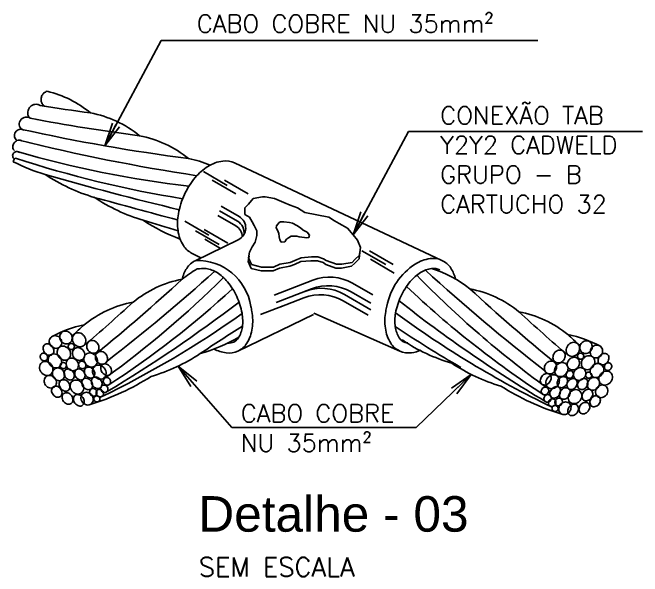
# Model space of a CAD drawing. Header units: millimetres. Extents: x 0 to 114, y 0 to 82.
# Drawn here: x 90.006 to 94.795, y 21.171 to 25.457 of the extents above; entities that cross this region are included whole.
import ezdxf

# ---------------------------------------------------------------- set-up
doc = ezdxf.new("R2010")
doc.units = ezdxf.units.MM
for name, color, linetype in [('AUXI-1', 1, 'Continuous'), ('AUXI-2', 2, 'Continuous'), ('ELT-NORMO', 2, 'Continuous'), ('LEGENDA', 2, 'Continuous'), ('NORMO-DET', 2, 'Continuous')]:
    doc.layers.add(name, color=color, linetype=linetype)
doc.styles.add('140-50', font='arial.ttf', dxfattribs={"height": 0.3})
doc.styles.add('60-100', font='romans.shx', dxfattribs={"height": 0.16})
doc.styles.add('60-50', font='romans.shx', dxfattribs={"height": 0.08})
doc.dimstyles.new('SETAS75', dxfattribs={"dimtxt": 0.16, "dimasz": 0.15, "dimexe": 0.15, "dimexo": 0, "dimgap": 0.1, "dimtad": 1, "dimzin": 10, "dimdsep": 46, "dimtxsty": '60-100', "dimblk1": 'OPEN', "dimblk2": 'OPEN', "dimsah": 1, "dimcen": 0, "dimclrd": 8, "dimclre": 8, "dimclrt": 7, "dimadec": 0, "dimazin": 0, "dimtfac": 1, "dimtix": 1, "dimtmove": 2, "dimatfit": 3, "dimldrblk": 'OPEN', "dimfxl": 0.15, "dimtolj": 1, "dimtzin": 6, "dimarcsym": 0})

# ---------------------------------------------------------------- blocks, each defined once
blk = doc.blocks.new('_OPEN')
at = {"color": 0, "linetype": 'ByBlock'}
for p, q in [((-1, 0.167), (0, 0)), ((0, 0), (-1, -0.167)), ((0, 0), (-1, 0))]:
    blk.add_line(p, q, dxfattribs=at)
blk = doc.blocks.new('A$C6C663B85')
at = {"layer": 'AUXI-1', "color": 252}
for points in [[(-0.9751, 2.6945, -0.096725), (-0.9893, 2.7108, -0.097742), (-0.9962, 2.7309, -0.099216), (-0.9949, 2.7522, -0.100283), (-0.9855, 2.771, -0.100283), (-0.9696, 2.7848, -0.061382), (-0.9573, 2.7898, -0.097742)], [(-1.0647, 2.6183, -0.108346), (-1.076, 2.6319, -0.102042), (-1.0811, 2.6499, -0.094232), (-1.079, 2.6688, -0.089366), (-1.0697, 2.6866, -0.089366), (-1.0548, 2.7, -0.094232), (-1.037, 2.7068, -0.102042), (-1.0183, 2.7064, -0.108346), (-1.0023, 2.6988, -0.108346)], [(-1.1192, 2.5481, -0.104382), (-1.1297, 2.5604, -0.100739), (-1.1345, 2.5764, -0.095982), (-1.1329, 2.5932, -0.09287), (-1.1249, 2.6088, -0.09287), (-1.1119, 2.6203, -0.095982), (-1.096, 2.6261, -0.100739), (-1.0793, 2.6254, -0.104382), (-1.0647, 2.6183, -0.104382)], [(-1.148, 2.4774, -0.103042), (-1.1584, 2.4874, -0.100261), (-1.1643, 2.5009, -0.096564), (-1.1644, 2.5158, -0.094103), (-1.1589, 2.5301, -0.094103), (-1.1486, 2.5413, -0.096564), (-1.1352, 2.5477, -0.100261), (-1.1204, 2.5486, -0.103042), (-1.1069, 2.5436, -0.103042)], [(-1.1251, 2.5537, -0.057478), (-1.1188, 2.5487, -0.100261)], [(-1.1655, 2.4137, -0.118585), (-1.1729, 2.423, -0.104671), (-1.176, 2.4361, -0.089579), (-1.1738, 2.4498, -0.081212), (-1.1665, 2.4632, -0.081212), (-1.1554, 2.4736, -0.089579), (-1.1427, 2.4791, -0.104671), (-1.1292, 2.4794, -0.118585), (-1.1184, 2.4745, -0.118585)], [(-1.1657, 2.3597, -0.094202), (-1.1729, 2.3679, -0.09661), (-1.1765, 2.3779, -0.100222), (-1.176, 2.3885, -0.102935), (-1.1714, 2.3978, -0.102935), (-1.1636, 2.4045, -0.100222), (-1.1534, 2.4076, -0.09661), (-1.1428, 2.4067, -0.094202), (-1.1331, 2.4017, -0.094202)]]:
    blk.add_lwpolyline(points, format="xyb", dxfattribs=at)
for points in [[(-0.9301, 1.235, 0.106529), (-0.9398, 1.2239, 0.101465), (-0.9444, 1.2091, 0.095039), (-0.943, 1.1934, 0.090946), (-0.9357, 1.1788, 0.090946), (-0.9237, 1.1676, 0.095039), (-0.9091, 1.1619, 0.101465), (-0.8936, 1.1621, 0.106529), (-0.8801, 1.1683, 0.106529), (-0.8704, 1.1795, 0.101465), (-0.8658, 1.1943, 0.095039), (-0.8673, 1.2099, 0.090946), (-0.8746, 1.2246, 0.090946), (-0.8866, 1.2357, 0.095039), (-0.9012, 1.2415, 0.101465), (-0.9167, 1.2412, 0.106529)], [(-0.8642, 1.2633, 0.106529), (-0.8739, 1.2521, 0.101465), (-0.8785, 1.2373, 0.095039), (-0.877, 1.2217, 0.090946), (-0.8697, 1.207, 0.090946), (-0.8577, 1.1959, 0.095039), (-0.8431, 1.1901, 0.101465), (-0.8276, 1.1904, 0.106529), (-0.8142, 1.1966, 0.106529), (-0.8045, 1.2077, 0.101465), (-0.7999, 1.2225, 0.095039), (-0.8013, 1.2382, 0.090946), (-0.8086, 1.2528, 0.090946), (-0.8206, 1.264, 0.095039), (-0.8352, 1.2697, 0.101465), (-0.8507, 1.2695, 0.106529)], [(-0.784, 1.2531, 0.112931), (-0.794, 1.2413, 0.103347), (-0.7985, 1.225, 0.092165), (-0.7965, 1.208, 0.085565), (-0.7881, 1.1915, 0.085565), (-0.7746, 1.1788, 0.092165), (-0.7588, 1.172, 0.103347), (-0.742, 1.1718, 0.112931), (-0.7279, 1.1781, 0.112931), (-0.7179, 1.1899, 0.103347), (-0.7133, 1.2061, 0.092165), (-0.7154, 1.2232, 0.085565), (-0.7238, 1.2397, 0.085565), (-0.7372, 1.2524, 0.092165), (-0.7531, 1.2591, 0.103347), (-0.7699, 1.2593, 0.112931)], [(-0.6939, 1.2045, 0.110801), (-0.7032, 1.1936, 0.102767), (-0.7075, 1.1789, 0.09313), (-0.7058, 1.1633, 0.087299), (-0.6982, 1.1484, 0.087299), (-0.6861, 1.137, 0.09313), (-0.6716, 1.131, 0.102767), (-0.6563, 1.131, 0.110801), (-0.6433, 1.1368, 0.110801), (-0.634, 1.1477, 0.102767), (-0.6297, 1.1625, 0.09313), (-0.6314, 1.178, 0.087299), (-0.639, 1.1929, 0.087299), (-0.6511, 1.2043, 0.09313), (-0.6656, 1.2103, 0.102767), (-0.6809, 1.2103, 0.110801)], [(2.4013, 1.1923, -0.112931), (2.4113, 1.1805, -0.103347), (2.4158, 1.1643, -0.092165), (2.4138, 1.1472, -0.085565), (2.4054, 1.1307, -0.085565), (2.3919, 1.118, -0.092165), (2.3761, 1.1113, -0.103347), (2.3592, 1.1111, -0.112931), (2.3451, 1.1174, -0.112931), (2.3351, 1.1291, -0.103347), (2.3306, 1.1454, -0.092165), (2.3326, 1.1625, -0.085565), (2.3411, 1.1789, -0.085565), (2.3545, 1.1916, -0.092165), (2.3703, 1.1984, -0.103347), (2.3872, 1.1986, -0.112931)], [(2.4814, 1.2025, -0.106529), (2.4911, 1.1914, -0.101465), (2.4957, 1.1766, -0.095039), (2.4943, 1.1609, -0.090946), (2.487, 1.1463, -0.090946), (2.475, 1.1351, -0.095039), (2.4604, 1.1294, -0.101465), (2.4449, 1.1296, -0.106529), (2.4314, 1.1358, -0.106529), (2.4217, 1.147, -0.101465), (2.4171, 1.1618, -0.095039), (2.4186, 1.1774, -0.090946), (2.4259, 1.1921, -0.090946), (2.4379, 1.2032, -0.095039), (2.4525, 1.209, -0.101465), (2.468, 1.2087, -0.106529)], [(-0.9733, 1.1852, 0.122187), (-0.9807, 1.176, 0.105357), (-0.9838, 1.1628, 0.08792), (-0.9817, 1.1489, 0.078612), (-0.9744, 1.135, 0.078612), (-0.9631, 1.1241, 0.08792), (-0.9504, 1.1181, 0.105357), (-0.9368, 1.1174, 0.122187), (-0.926, 1.122, 0.122187), (-0.9185, 1.1311, 0.105357), (-0.9154, 1.1443, 0.08792), (-0.9175, 1.1582, 0.078612), (-0.9248, 1.1721, 0.078612), (-0.9361, 1.183, 0.08792), (-0.9488, 1.189, 0.105357), (-0.9624, 1.1897, 0.122187)], [(-0.8801, 1.1683, 0.112931), (-0.8901, 1.1565, 0.103347), (-0.8946, 1.1403, 0.092165), (-0.8926, 1.1232, 0.085565), (-0.8842, 1.1067, 0.085565), (-0.8708, 1.094, 0.092165), (-0.8549, 1.0873, 0.103347), (-0.8381, 1.0871, 0.112931), (-0.824, 1.0934, 0.112931), (-0.814, 1.1051, 0.103347), (-0.8095, 1.1214, 0.092165), (-0.8115, 1.1384, 0.085565), (-0.8199, 1.1549, 0.085565), (-0.8333, 1.1676, 0.092165), (-0.8492, 1.1744, 0.103347), (-0.866, 1.1746, 0.112931)], [(-0.8167, 1.1882, 0.09978), (-0.8217, 1.1825, 0.099016), (-0.8242, 1.1754, 0.097954), (-0.8238, 1.1678, 0.097216), (-0.8204, 1.1608, 0.097216), (-0.8147, 1.1557, 0.097954), (-0.8076, 1.1531, 0.099016), (-0.8, 1.1535, 0.09978), (-0.7932, 1.1567, 0.09978), (-0.7881, 1.1624, 0.099016), (-0.7856, 1.1695, 0.097954), (-0.7861, 1.1772, 0.097216), (-0.7894, 1.1841, 0.097216), (-0.7951, 1.1892, 0.097954), (-0.8023, 1.1918, 0.099016), (-0.8099, 1.1914, 0.09978)], [(-0.7844, 1.1593, 0.110801), (-0.7937, 1.1484, 0.102767), (-0.7979, 1.1337, 0.09313), (-0.7962, 1.1181, 0.087299), (-0.7887, 1.1032, 0.087299), (-0.7765, 1.0918, 0.09313), (-0.7621, 1.0858, 0.102767), (-0.7467, 1.0858, 0.110801), (-0.7337, 1.0916, 0.110801), (-0.7245, 1.1025, 0.102767), (-0.7202, 1.1173, 0.09313), (-0.7219, 1.1328, 0.087299), (-0.7294, 1.1477, 0.087299), (-0.7416, 1.1591, 0.09313), (-0.756, 1.1651, 0.102767), (-0.7714, 1.1651, 0.110801)], [(2.5474, 1.1743, -0.106529), (2.5571, 1.1631, -0.101465), (2.5617, 1.1483, -0.095039), (2.5603, 1.1327, -0.090946), (2.553, 1.118, -0.090946), (2.5409, 1.1069, -0.095039), (2.5263, 1.1011, -0.101465), (2.5108, 1.1014, -0.106529), (2.4974, 1.1076, -0.106529), (2.4877, 1.1187, -0.101465), (2.4831, 1.1335, -0.095039), (2.4845, 1.1492, -0.090946), (2.4918, 1.1638, -0.090946), (2.5039, 1.175, -0.095039), (2.5185, 1.1807, -0.101465), (2.534, 1.1805, -0.106529)], [(-0.9936, 1.1264, 0.106794), (-0.9994, 1.1197, 0.101551), (-1.0021, 1.1109, 0.094922), (-1.0012, 1.1015, 0.090713), (-0.9969, 1.0928, 0.090713), (-0.9897, 1.0861, 0.094922), (-0.981, 1.0827, 0.101551), (-0.9717, 1.0828, 0.106794), (-0.9637, 1.0865, 0.106794), (-0.9579, 1.0931, 0.101551), (-0.9552, 1.102, 0.094922), (-0.9561, 1.1113, 0.090713), (-0.9604, 1.1201, 0.090713), (-0.9676, 1.1267, 0.094922), (-0.9763, 1.1302, 0.101551), (-0.9856, 1.13, 0.106794)], [(-0.9367, 1.1193, 0.112931), (-0.9467, 1.1076, 0.103347), (-0.9512, 1.0913, 0.092165), (-0.9492, 1.0743, 0.085565), (-0.9407, 1.0578, 0.085565), (-0.9273, 1.0451, 0.092165), (-0.9115, 1.0383, 0.103347), (-0.8946, 1.0381, 0.112931), (-0.8805, 1.0444, 0.112931), (-0.8705, 1.0562, 0.103347), (-0.866, 1.0724, 0.092165), (-0.868, 1.0895, 0.085565), (-0.8764, 1.106, 0.085565), (-0.8899, 1.1187, 0.092165), (-0.9057, 1.1254, 0.103347), (-0.9226, 1.1256, 0.112931)], [(-0.7105, 1.125, 0.112931), (-0.7205, 1.1132, 0.103347), (-0.725, 1.097, 0.092165), (-0.723, 1.0799, 0.085565), (-0.7146, 1.0634, 0.085565), (-0.7011, 1.0507, 0.092165), (-0.6853, 1.044, 0.103347), (-0.6685, 1.0438, 0.112931), (-0.6544, 1.05, 0.112931), (-0.6444, 1.0618, 0.103347), (-0.6399, 1.0781, 0.092165), (-0.6419, 1.0951, 0.085565), (-0.6503, 1.1116, 0.085565), (-0.6637, 1.1243, 0.092165), (-0.6796, 1.1311, 0.103347), (-0.6964, 1.1313, 0.112931)], [(-0.6393, 1.1348, 0.110801), (-0.6486, 1.1239, 0.102767), (-0.6528, 1.1092, 0.09313), (-0.6511, 1.0936, 0.087299), (-0.6436, 1.0788, 0.087299), (-0.6314, 1.0674, 0.09313), (-0.617, 1.0614, 0.102767), (-0.6016, 1.0613, 0.110801), (-0.5886, 1.0672, 0.110801), (-0.5793, 1.078, 0.102767), (-0.5751, 1.0928, 0.09313), (-0.5768, 1.1083, 0.087299), (-0.5843, 1.1232, 0.087299), (-0.5965, 1.1346, 0.09313), (-0.6109, 1.1406, 0.102767), (-0.6263, 1.1406, 0.110801)], [(2.3112, 1.1437, -0.110801), (2.3205, 1.1329, -0.102767), (2.3247, 1.1181, -0.09313), (2.323, 1.1026, -0.087299), (2.3155, 1.0877, -0.087299), (2.3033, 1.0763, -0.09313), (2.2889, 1.0703, -0.102767), (2.2735, 1.0703, -0.110801), (2.2605, 1.0761, -0.110801), (2.2513, 1.087, -0.102767), (2.247, 1.1017, -0.09313), (2.2487, 1.1173, -0.087299), (2.2562, 1.1321, -0.087299), (2.2684, 1.1435, -0.09313), (2.2828, 1.1495, -0.102767), (2.2982, 1.1496, -0.110801)], [(2.434, 1.1274, -0.09978), (2.439, 1.1218, -0.099016), (2.4415, 1.1146, -0.097954), (2.441, 1.107, -0.097216), (2.4377, 1.1001, -0.097216), (2.432, 1.095, -0.097954), (2.4248, 1.0924, -0.099016), (2.4172, 1.0927, -0.09978), (2.4104, 1.096, -0.09978), (2.4054, 1.1016, -0.099016), (2.4029, 1.1088, -0.097954), (2.4034, 1.1164, -0.097216), (2.4067, 1.1233, -0.097216), (2.4124, 1.1285, -0.097954), (2.4196, 1.131, -0.099016), (2.4272, 1.1307, -0.09978)], [(2.5905, 1.1244, -0.122187), (2.598, 1.1153, -0.105357), (2.6011, 1.1021, -0.08792), (2.599, 1.0882, -0.078612), (2.5916, 1.0743, -0.078612), (2.5804, 1.0633, -0.08792), (2.5677, 1.0574, -0.105357), (2.5541, 1.0566, -0.122187), (2.5432, 1.0612, -0.122187), (2.5358, 1.0703, -0.105357), (2.5326, 1.0836, -0.08792), (2.5348, 1.0975, -0.078612), (2.5421, 1.1113, -0.078612), (2.5534, 1.1223, -0.08792), (2.5661, 1.1283, -0.105357), (2.5797, 1.129, -0.122187)], [(-0.9917, 1.071, 0.112931), (-1.0017, 1.0592, 0.103347), (-1.0062, 1.0429, 0.092165), (-1.0042, 1.0259, 0.085565), (-0.9958, 1.0094, 0.085565), (-0.9823, 0.9967, 0.092165), (-0.9665, 0.9899, 0.103347), (-0.9497, 0.9897, 0.112931), (-0.9356, 0.996, 0.112931), (-0.9256, 1.0078, 0.103347), (-0.9211, 1.024, 0.092165), (-0.9231, 1.0411, 0.085565), (-0.9315, 1.0576, 0.085565), (-0.9449, 1.0703, 0.092165), (-0.9608, 1.077, 0.103347), (-0.9776, 1.0772, 0.112931)], [(-0.824, 1.0934, 0.110801), (-0.8332, 1.0825, 0.102767), (-0.8375, 1.0677, 0.09313), (-0.8358, 1.0522, 0.087299), (-0.8283, 1.0373, 0.087299), (-0.8161, 1.0259, 0.09313), (-0.8017, 1.0199, 0.102767), (-0.7863, 1.0199, 0.110801), (-0.7733, 1.0257, 0.110801), (-0.764, 1.0366, 0.102767), (-0.7598, 1.0513, 0.09313), (-0.7615, 1.0669, 0.087299), (-0.769, 1.0818, 0.087299), (-0.7811, 1.0932, 0.09313), (-0.7956, 1.0992, 0.102767), (-0.8109, 1.0992, 0.110801)], [(-0.7507, 1.0765, 0.106794), (-0.7565, 1.0698, 0.101551), (-0.7592, 1.061, 0.094922), (-0.7583, 1.0516, 0.090713), (-0.754, 1.0429, 0.090713), (-0.7468, 1.0362, 0.094922), (-0.7381, 1.0328, 0.101551), (-0.7288, 1.0329, 0.106794), (-0.7208, 1.0366, 0.106794), (-0.715, 1.0432, 0.101551), (-0.7123, 1.0521, 0.094922), (-0.7132, 1.0614, 0.090713), (-0.7175, 1.0702, 0.090713), (-0.7247, 1.0768, 0.094922), (-0.7334, 1.0803, 0.101551), (-0.7427, 1.0801, 0.106794)], [(2.2565, 1.074, -0.110801), (2.2658, 1.0632, -0.102767), (2.2701, 1.0484, -0.09313), (2.2684, 1.0329, -0.087299), (2.2609, 1.018, -0.087299), (2.2487, 1.0066, -0.09313), (2.2343, 1.0006, -0.102767), (2.2189, 1.0006, -0.110801), (2.2059, 1.0064, -0.110801), (2.1966, 1.0173, -0.102767), (2.1923, 1.032, -0.09313), (2.194, 1.0476, -0.087299), (2.2016, 1.0624, -0.087299), (2.2137, 1.0738, -0.09313), (2.2282, 1.0798, -0.102767), (2.2435, 1.0799, -0.110801)], [(2.4017, 1.0985, -0.110801), (2.4109, 1.0877, -0.102767), (2.4152, 1.0729, -0.09313), (2.4135, 1.0574, -0.087299), (2.406, 1.0425, -0.087299), (2.3938, 1.0311, -0.09313), (2.3794, 1.0251, -0.102767), (2.364, 1.0251, -0.110801), (2.351, 1.0309, -0.110801), (2.3417, 1.0418, -0.102767), (2.3374, 1.0565, -0.09313), (2.3391, 1.0721, -0.087299), (2.3467, 1.0869, -0.087299), (2.3588, 1.0983, -0.09313), (2.3733, 1.1043, -0.102767), (2.3886, 1.1044, -0.110801)], [(2.4974, 1.1076, -0.112931), (2.5074, 1.0958, -0.103347), (2.5119, 1.0796, -0.092165), (2.5099, 1.0625, -0.085565), (2.5015, 1.046, -0.085565), (2.488, 1.0333, -0.092165), (2.4722, 1.0266, -0.103347), (2.4553, 1.0263, -0.112931), (2.4412, 1.0326, -0.112931), (2.4312, 1.0444, -0.103347), (2.4267, 1.0606, -0.092165), (2.4287, 1.0777, -0.085565), (2.4372, 1.0942, -0.085565), (2.4506, 1.1069, -0.092165), (2.4664, 1.1136, -0.103347), (2.4833, 1.1138, -0.112931)], [(-0.8676, 1.0677, 0.09978), (-0.8726, 1.062, 0.099016), (-0.8751, 1.0548, 0.097954), (-0.8747, 1.0472, 0.097216), (-0.8713, 1.0403, 0.097216), (-0.8656, 1.0352, 0.097954), (-0.8584, 1.0326, 0.099016), (-0.8508, 1.033, 0.09978), (-0.844, 1.0362, 0.09978), (-0.839, 1.0418, 0.099016), (-0.8365, 1.049, 0.097954), (-0.837, 1.0566, 0.097216), (-0.8403, 1.0635, 0.097216), (-0.846, 1.0687, 0.097954), (-0.8532, 1.0713, 0.099016), (-0.8608, 1.0709, 0.09978)], [(-0.7121, 1.0379, 0.120068), (-0.7194, 1.029, 0.104968), (-0.7225, 1.0163, 0.088896), (-0.7205, 1.0029, 0.080125), (-0.7136, 0.9897, 0.080125), (-0.7028, 0.9793, 0.088896), (-0.6906, 0.9737, 0.104968), (-0.6775, 0.9731, 0.120068), (-0.6669, 0.9776, 0.120068), (-0.6596, 0.9865, 0.104968), (-0.6565, 0.9992, 0.088896), (-0.6584, 1.0126, 0.080125), (-0.6654, 1.0258, 0.080125), (-0.6761, 1.0362, 0.088896), (-0.6884, 1.0419, 0.104968), (-0.7015, 1.0424, 0.120068)], [(-0.6555, 1.0481, 0.112931), (-0.6655, 1.0363, 0.103347), (-0.67, 1.02, 0.092165), (-0.668, 1.003, 0.085565), (-0.6596, 0.9865, 0.085565), (-0.6461, 0.9738, 0.092165), (-0.6303, 0.967, 0.103347), (-0.6135, 0.9668, 0.112931), (-0.5993, 0.9731, 0.112931), (-0.5894, 0.9849, 0.103347), (-0.5848, 1.0011, 0.092165), (-0.5869, 1.0182, 0.085565), (-0.5953, 1.0347, 0.085565), (-0.6087, 1.0474, 0.092165), (-0.6246, 1.0541, 0.103347), (-0.6414, 1.0543, 0.112931)], [(-0.6074, 1.0577, 0.122187), (-0.6149, 1.0486, 0.105357), (-0.618, 1.0354, 0.08792), (-0.6159, 1.0215, 0.078612), (-0.6086, 1.0076, 0.078612), (-0.5973, 0.9967, 0.08792), (-0.5846, 0.9907, 0.105357), (-0.571, 0.99, 0.122187), (-0.5602, 0.9945, 0.122187), (-0.5527, 1.0036, 0.105357), (-0.5496, 1.0169, 0.08792), (-0.5517, 1.0308, 0.078612), (-0.559, 1.0447, 0.078612), (-0.5703, 1.0556, 0.08792), (-0.583, 1.0616, 0.105357), (-0.5966, 1.0623, 0.122187)], [(2.3278, 1.0643, -0.112931), (2.3378, 1.0525, -0.103347), (2.3423, 1.0362, -0.092165), (2.3403, 1.0192, -0.085565), (2.3319, 1.0027, -0.085565), (2.3184, 0.99, -0.092165), (2.3026, 0.9832, -0.103347), (2.2857, 0.983, -0.112931), (2.2716, 0.9893, -0.112931), (2.2616, 1.0011, -0.103347), (2.2571, 1.0173, -0.092165), (2.2591, 1.0344, -0.085565), (2.2676, 1.0509, -0.085565), (2.281, 1.0636, -0.092165), (2.2968, 1.0703, -0.103347), (2.3137, 1.0705, -0.112931)], [(2.4412, 1.0326, -0.110801), (2.4505, 1.0218, -0.102767), (2.4548, 1.007, -0.09313), (2.4531, 0.9915, -0.087299), (2.4455, 0.9766, -0.087299), (2.4334, 0.9652, -0.09313), (2.4189, 0.9592, -0.102767), (2.4036, 0.9591, -0.110801), (2.3906, 0.965, -0.110801), (2.3813, 0.9758, -0.102767), (2.377, 0.9906, -0.09313), (2.3787, 1.0061, -0.087299), (2.3863, 1.021, -0.087299), (2.3984, 1.0324, -0.09313), (2.4129, 1.0384, -0.102767), (2.4282, 1.0385, -0.110801)], [(2.5539, 1.0586, -0.112931), (2.5639, 1.0468, -0.103347), (2.5684, 1.0306, -0.092165), (2.5664, 1.0135, -0.085565), (2.558, 0.997, -0.085565), (2.5445, 0.9843, -0.092165), (2.5287, 0.9776, -0.103347), (2.5119, 0.9774, -0.112931), (2.4978, 0.9837, -0.112931), (2.4878, 0.9954, -0.103347), (2.4833, 1.0117, -0.092165), (2.4853, 1.0287, -0.085565), (2.4937, 1.0452, -0.085565), (2.5071, 1.0579, -0.092165), (2.523, 1.0647, -0.103347), (2.5398, 1.0649, -0.112931)], [(2.6109, 1.0656, -0.106794), (2.6166, 1.059, -0.101551), (2.6194, 1.0501, -0.094922), (2.6185, 1.0408, -0.090713), (2.6141, 1.032, -0.090713), (2.6069, 1.0254, -0.094922), (2.5982, 1.0219, -0.101551), (2.589, 1.0221, -0.106794), (2.581, 1.0257, -0.106794), (2.5752, 1.0324, -0.101551), (2.5725, 1.0412, -0.094922), (2.5733, 1.0506, -0.090713), (2.5777, 1.0593, -0.090713), (2.5849, 1.066, -0.094922), (2.5936, 1.0694, -0.101551), (2.6028, 1.0693, -0.106794)], [(-0.9113, 1.0307, 0.110801), (-0.9206, 1.0199, 0.102767), (-0.9248, 1.0051, 0.09313), (-0.9231, 0.9895, 0.087299), (-0.9156, 0.9747, 0.087299), (-0.9035, 0.9633, 0.09313), (-0.889, 0.9573, 0.102767), (-0.8737, 0.9572, 0.110801), (-0.8606, 0.9631, 0.110801), (-0.8514, 0.9739, 0.102767), (-0.8471, 0.9887, 0.09313), (-0.8488, 1.0042, 0.087299), (-0.8563, 1.0191, 0.087299), (-0.8685, 1.0305, 0.09313), (-0.8829, 1.0365, 0.102767), (-0.8983, 1.0366, 0.110801)], [(-0.8411, 1.0257, 0.120068), (-0.8484, 1.0169, 0.104968), (-0.8516, 1.0041, 0.088896), (-0.8496, 0.9908, 0.080125), (-0.8427, 0.9775, 0.080125), (-0.8319, 0.9671, 0.088896), (-0.8196, 0.9615, 0.104968), (-0.8065, 0.9609, 0.120068), (-0.7959, 0.9654, 0.120068), (-0.7886, 0.9743, 0.104968), (-0.7855, 0.987, 0.088896), (-0.7875, 1.0004, 0.080125), (-0.7944, 1.0136, 0.080125), (-0.8052, 1.024, 0.088896), (-0.8175, 1.0297, 0.104968), (-0.8306, 1.0303, 0.120068)], [(-0.7733, 1.0257, 0.120068), (-0.7806, 1.0169, 0.104968), (-0.7837, 1.0041, 0.088896), (-0.7818, 0.9908, 0.080125), (-0.7748, 0.9775, 0.080125), (-0.764, 0.9671, 0.088896), (-0.7518, 0.9615, 0.104968), (-0.7387, 0.9609, 0.120068), (-0.7281, 0.9654, 0.120068), (-0.7208, 0.9743, 0.104968), (-0.7177, 0.987, 0.088896), (-0.7196, 1.0004, 0.080125), (-0.7266, 1.0136, 0.080125), (-0.7374, 1.024, 0.088896), (-0.7496, 1.0297, 0.104968), (-0.7627, 1.0303, 0.120068)], [(2.2247, 0.997, -0.122187), (2.2322, 0.9879, -0.105357), (2.2353, 0.9746, -0.08792), (2.2332, 0.9608, -0.078612), (2.2258, 0.9469, -0.078612), (2.2146, 0.9359, -0.08792), (2.2019, 0.93, -0.105357), (2.1883, 0.9292, -0.122187), (2.1774, 0.9338, -0.122187), (2.17, 0.9429, -0.105357), (2.1668, 0.9561, -0.08792), (2.169, 0.97, -0.078612), (2.1763, 0.9839, -0.078612), (2.1876, 0.9949, -0.08792), (2.2003, 1.0008, -0.105357), (2.2139, 1.0016, -0.122187)], [(2.368, 1.0157, -0.106794), (2.3737, 1.0091, -0.101551), (2.3765, 1.0002, -0.094922), (2.3756, 0.9909, -0.090713), (2.3712, 0.9821, -0.090713), (2.364, 0.9755, -0.094922), (2.3553, 0.972, -0.101551), (2.3461, 0.9722, -0.106794), (2.3381, 0.9759, -0.106794), (2.3323, 0.9825, -0.101551), (2.3296, 0.9913, -0.094922), (2.3304, 1.0007, -0.090713), (2.3348, 1.0094, -0.090713), (2.342, 1.0161, -0.094922), (2.3507, 1.0195, -0.101551), (2.36, 1.0194, -0.106794)], [(2.4849, 1.0069, -0.09978), (2.4899, 1.0013, -0.099016), (2.4924, 0.9941, -0.097954), (2.4919, 0.9865, -0.097216), (2.4886, 0.9796, -0.097216), (2.4829, 0.9744, -0.097954), (2.4757, 0.9719, -0.099016), (2.4681, 0.9722, -0.09978), (2.4613, 0.9755, -0.09978), (2.4563, 0.9811, -0.099016), (2.4538, 0.9883, -0.097954), (2.4542, 0.9959, -0.097216), (2.4576, 1.0028, -0.097216), (2.4633, 1.0079, -0.097954), (2.4705, 1.0105, -0.099016), (2.478, 1.0102, -0.09978)], [(2.609, 1.0102, -0.112931), (2.619, 0.9984, -0.103347), (2.6235, 0.9822, -0.092165), (2.6215, 0.9651, -0.085565), (2.6131, 0.9486, -0.085565), (2.5996, 0.9359, -0.092165), (2.5838, 0.9292, -0.103347), (2.5669, 0.929, -0.112931), (2.5528, 0.9353, -0.112931), (2.5428, 0.947, -0.103347), (2.5383, 0.9633, -0.092165), (2.5403, 0.9804, -0.085565), (2.5488, 0.9968, -0.085565), (2.5622, 1.0095, -0.092165), (2.578, 1.0163, -0.103347), (2.5949, 1.0165, -0.112931)], [(-0.9635, 0.9836, 0.110801), (-0.9728, 0.9728, 0.102767), (-0.9771, 0.958, 0.09313), (-0.9754, 0.9425, 0.087299), (-0.9678, 0.9276, 0.087299), (-0.9557, 0.9162, 0.09313), (-0.9412, 0.9102, 0.102767), (-0.9259, 0.9101, 0.110801), (-0.9128, 0.916, 0.110801), (-0.9036, 0.9268, 0.102767), (-0.8993, 0.9416, 0.09313), (-0.901, 0.9571, 0.087299), (-0.9085, 0.972, 0.087299), (-0.9207, 0.9834, 0.09313), (-0.9351, 0.9894, 0.102767), (-0.9505, 0.9895, 0.110801)], [(-0.8713, 0.9579, 0.122187), (-0.8787, 0.9488, 0.105357), (-0.8819, 0.9356, 0.08792), (-0.8797, 0.9217, 0.078612), (-0.8724, 0.9078, 0.078612), (-0.8611, 0.8969, 0.08792), (-0.8484, 0.8909, 0.105357), (-0.8348, 0.8901, 0.122187), (-0.824, 0.8947, 0.122187), (-0.8165, 0.9038, 0.105357), (-0.8134, 0.9171, 0.08792), (-0.8155, 0.931, 0.078612), (-0.8229, 0.9449, 0.078612), (-0.8341, 0.9558, 0.08792), (-0.8468, 0.9618, 0.105357), (-0.8604, 0.9625, 0.122187)], [(-0.7972, 0.9536, 0.112931), (-0.8072, 0.9418, 0.103347), (-0.8117, 0.9256, 0.092165), (-0.8097, 0.9085, 0.085565), (-0.8013, 0.8921, 0.085565), (-0.7878, 0.8793, 0.092165), (-0.772, 0.8726, 0.103347), (-0.7552, 0.8724, 0.112931), (-0.741, 0.8787, 0.112931), (-0.7311, 0.8905, 0.103347), (-0.7265, 0.9067, 0.092165), (-0.7286, 0.9238, 0.085565), (-0.737, 0.9402, 0.085565), (-0.7504, 0.9529, 0.092165), (-0.7663, 0.9597, 0.103347), (-0.7831, 0.9599, 0.112931)], [(-0.7281, 0.9673, 0.122187), (-0.7355, 0.9582, 0.105357), (-0.7386, 0.945, 0.08792), (-0.7365, 0.9311, 0.078612), (-0.7292, 0.9172, 0.078612), (-0.7179, 0.9063, 0.08792), (-0.7052, 0.9003, 0.105357), (-0.6916, 0.8996, 0.122187), (-0.6808, 0.9041, 0.122187), (-0.6733, 0.9133, 0.105357), (-0.6702, 0.9265, 0.08792), (-0.6723, 0.9404, 0.078612), (-0.6796, 0.9543, 0.078612), (-0.6909, 0.9652, 0.08792), (-0.7036, 0.9712, 0.105357), (-0.7172, 0.9719, 0.122187)], [(-0.6677, 0.9749, 0.122187), (-0.6752, 0.9658, 0.105357), (-0.6783, 0.9525, 0.08792), (-0.6762, 0.9386, 0.078612), (-0.6689, 0.9248, 0.078612), (-0.6576, 0.9138, 0.08792), (-0.6449, 0.9078, 0.105357), (-0.6313, 0.9071, 0.122187), (-0.6205, 0.9117, 0.122187), (-0.613, 0.9208, 0.105357), (-0.6099, 0.934, 0.08792), (-0.612, 0.9479, 0.078612), (-0.6193, 0.9618, 0.078612), (-0.6306, 0.9727, 0.08792), (-0.6433, 0.9787, 0.105357), (-0.6569, 0.9795, 0.122187)], [(-0.5941, 0.9719, 0.106794), (-0.5999, 0.9653, 0.101551), (-0.6026, 0.9564, 0.094922), (-0.6017, 0.9471, 0.090713), (-0.5974, 0.9383, 0.090713), (-0.5902, 0.9317, 0.094922), (-0.5815, 0.9282, 0.101551), (-0.5722, 0.9284, 0.106794), (-0.5642, 0.9321, 0.106794), (-0.5584, 0.9387, 0.101551), (-0.5557, 0.9476, 0.094922), (-0.5566, 0.9569, 0.090713), (-0.5609, 0.9656, 0.090713), (-0.5681, 0.9723, 0.094922), (-0.5768, 0.9757, 0.101551), (-0.5861, 0.9756, 0.106794)], [(2.2728, 0.9873, -0.112931), (2.2828, 0.9755, -0.103347), (2.2873, 0.9593, -0.092165), (2.2853, 0.9422, -0.085565), (2.2769, 0.9257, -0.085565), (2.2634, 0.913, -0.092165), (2.2476, 0.9063, -0.103347), (2.2307, 0.9061, -0.112931), (2.2166, 0.9124, -0.112931), (2.2066, 0.9241, -0.103347), (2.2021, 0.9404, -0.092165), (2.2041, 0.9574, -0.085565), (2.2125, 0.9739, -0.085565), (2.226, 0.9866, -0.092165), (2.2418, 0.9934, -0.103347), (2.2587, 0.9936, -0.112931)], [(2.3293, 0.9772, -0.120068), (2.3367, 0.9683, -0.104968), (2.3398, 0.9556, -0.088896), (2.3378, 0.9422, -0.080125), (2.3309, 0.929, -0.080125), (2.3201, 0.9186, -0.088896), (2.3078, 0.9129, -0.104968), (2.2947, 0.9123, -0.120068), (2.2842, 0.9169, -0.120068), (2.2769, 0.9257, -0.104968), (2.2737, 0.9385, -0.088896), (2.2757, 0.9518, -0.080125), (2.2826, 0.9651, -0.080125), (2.2934, 0.9755, -0.088896), (2.3057, 0.9811, -0.104968), (2.3188, 0.9817, -0.120068)], [(2.3906, 0.965, -0.120068), (2.3979, 0.9561, -0.104968), (2.401, 0.9434, -0.088896), (2.399, 0.93, -0.080125), (2.3921, 0.9168, -0.080125), (2.3813, 0.9064, -0.088896), (2.369, 0.9007, -0.104968), (2.3559, 0.9002, -0.120068), (2.3454, 0.9047, -0.120068), (2.3381, 0.9136, -0.104968), (2.3349, 0.9263, -0.088896), (2.3369, 0.9397, -0.080125), (2.3439, 0.9529, -0.080125), (2.3546, 0.9633, -0.088896), (2.3669, 0.9689, -0.104968), (2.38, 0.9695, -0.120068)], [(2.4584, 0.965, -0.120068), (2.4657, 0.9561, -0.104968), (2.4688, 0.9434, -0.088896), (2.4669, 0.93, -0.080125), (2.4599, 0.9168, -0.080125), (2.4491, 0.9064, -0.088896), (2.4369, 0.9007, -0.104968), (2.4238, 0.9002, -0.120068), (2.4132, 0.9047, -0.120068), (2.4059, 0.9136, -0.104968), (2.4028, 0.9263, -0.088896), (2.4047, 0.9397, -0.080125), (2.4117, 0.9529, -0.080125), (2.4225, 0.9633, -0.088896), (2.4347, 0.9689, -0.104968), (2.4478, 0.9695, -0.120068)], [(2.5286, 0.97, -0.110801), (2.5378, 0.9591, -0.102767), (2.5421, 0.9444, -0.09313), (2.5404, 0.9288, -0.087299), (2.5329, 0.9139, -0.087299), (2.5207, 0.9025, -0.09313), (2.5063, 0.8965, -0.102767), (2.4909, 0.8965, -0.110801), (2.4779, 0.9023, -0.110801), (2.4686, 0.9132, -0.102767), (2.4644, 0.928, -0.09313), (2.4661, 0.9435, -0.087299), (2.4736, 0.9584, -0.087299), (2.4858, 0.9698, -0.09313), (2.5002, 0.9758, -0.102767), (2.5156, 0.9758, -0.110801)], [(-0.9195, 0.917, 0.120068), (-0.9268, 0.9081, 0.104968), (-0.9299, 0.8954, 0.088896), (-0.9279, 0.882, 0.080125), (-0.921, 0.8688, 0.080125), (-0.9102, 0.8584, 0.088896), (-0.8979, 0.8527, 0.104968), (-0.8849, 0.8522, 0.120068), (-0.8743, 0.8567, 0.120068), (-0.867, 0.8656, 0.104968), (-0.8639, 0.8783, 0.088896), (-0.8658, 0.8917, 0.080125), (-0.8728, 0.9049, 0.080125), (-0.8835, 0.9153, 0.088896), (-0.8958, 0.9209, 0.104968), (-0.9089, 0.9215, 0.120068)], [(-0.611, 0.9249, 0.106794), (-0.6168, 0.9182, 0.101551), (-0.6195, 0.9094, 0.094922), (-0.6187, 0.9, 0.090713), (-0.6143, 0.8913, 0.090713), (-0.6071, 0.8846, 0.094922), (-0.5984, 0.8812, 0.101551), (-0.5892, 0.8813, 0.106794), (-0.5812, 0.885, 0.106794), (-0.5754, 0.8916, 0.101551), (-0.5727, 0.9005, 0.094922), (-0.5735, 0.9098, 0.090713), (-0.5779, 0.9186, 0.090713), (-0.5851, 0.9252, 0.094922), (-0.5938, 0.9287, 0.101551), (-0.603, 0.9285, 0.106794)], [(2.285, 0.9141, -0.122187), (2.2925, 0.905, -0.105357), (2.2956, 0.8918, -0.08792), (2.2935, 0.8779, -0.078612), (2.2861, 0.864, -0.078612), (2.2749, 0.8531, -0.08792), (2.2622, 0.8471, -0.105357), (2.2486, 0.8464, -0.122187), (2.2377, 0.8509, -0.122187), (2.2303, 0.86, -0.105357), (2.2271, 0.8733, -0.08792), (2.2293, 0.8872, -0.078612), (2.2366, 0.9011, -0.078612), (2.2479, 0.912, -0.08792), (2.2606, 0.918, -0.105357), (2.2742, 0.9187, -0.122187)], [(2.5808, 0.9229, -0.110801), (2.59, 0.912, -0.102767), (2.5943, 0.8973, -0.09313), (2.5926, 0.8817, -0.087299), (2.5851, 0.8668, -0.087299), (2.5729, 0.8554, -0.09313), (2.5585, 0.8494, -0.102767), (2.5431, 0.8494, -0.110801), (2.5301, 0.8552, -0.110801), (2.5208, 0.8661, -0.102767), (2.5166, 0.8809, -0.09313), (2.5183, 0.8964, -0.087299), (2.5258, 0.9113, -0.087299), (2.538, 0.9227, -0.09313), (2.5524, 0.9287, -0.102767), (2.5678, 0.9287, -0.110801)], [(-0.8524, 0.8751, 0.122187), (-0.8599, 0.866, 0.105357), (-0.863, 0.8527, 0.08792), (-0.8609, 0.8388, 0.078612), (-0.8535, 0.8249, 0.078612), (-0.8423, 0.814, 0.08792), (-0.8296, 0.808, 0.105357), (-0.816, 0.8073, 0.122187), (-0.8051, 0.8119, 0.122187), (-0.7977, 0.821, 0.105357), (-0.7946, 0.8342, 0.08792), (-0.7967, 0.8481, 0.078612), (-0.804, 0.862, 0.078612), (-0.8153, 0.8729, 0.08792), (-0.828, 0.8789, 0.105357), (-0.8416, 0.8796, 0.122187)], [(-0.7304, 0.8763, 0.110801), (-0.7397, 0.8654, 0.102767), (-0.7439, 0.8507, 0.09313), (-0.7422, 0.8351, 0.087299), (-0.7347, 0.8203, 0.087299), (-0.7225, 0.8089, 0.09313), (-0.7081, 0.8029, 0.102767), (-0.6927, 0.8028, 0.110801), (-0.6797, 0.8087, 0.110801), (-0.6705, 0.8195, 0.102767), (-0.6662, 0.8343, 0.09313), (-0.6679, 0.8498, 0.087299), (-0.6754, 0.8647, 0.087299), (-0.6876, 0.8761, 0.09313), (-0.702, 0.8821, 0.102767), (-0.7174, 0.8821, 0.110801)], [(-0.6808, 0.9023, 0.106794), (-0.6865, 0.8956, 0.101551), (-0.6893, 0.8868, 0.094922), (-0.6884, 0.8774, 0.090713), (-0.684, 0.8687, 0.090713), (-0.6769, 0.862, 0.094922), (-0.6681, 0.8586, 0.101551), (-0.6589, 0.8587, 0.106794), (-0.6509, 0.8624, 0.106794), (-0.6451, 0.869, 0.101551), (-0.6424, 0.8779, 0.094922), (-0.6432, 0.8872, 0.090713), (-0.6476, 0.896, 0.090713), (-0.6548, 0.9026, 0.094922), (-0.6635, 0.9061, 0.101551), (-0.6728, 0.9059, 0.106794)], [(-0.6395, 0.8976, 0.106794), (-0.6453, 0.8909, 0.101551), (-0.648, 0.8821, 0.094922), (-0.6472, 0.8727, 0.090713), (-0.6428, 0.864, 0.090713), (-0.6356, 0.8573, 0.094922), (-0.6269, 0.8539, 0.101551), (-0.6176, 0.854, 0.106794), (-0.6096, 0.8577, 0.106794), (-0.6039, 0.8643, 0.101551), (-0.6011, 0.8732, 0.094922), (-0.602, 0.8825, 0.090713), (-0.6064, 0.8913, 0.090713), (-0.6135, 0.8979, 0.094922), (-0.6223, 0.9014, 0.101551), (-0.6315, 0.9012, 0.106794)], [(2.2113, 0.9112, -0.106794), (2.2171, 0.9045, -0.101551), (2.2198, 0.8957, -0.094922), (2.219, 0.8864, -0.090713), (2.2146, 0.8776, -0.090713), (2.2074, 0.871, -0.094922), (2.1987, 0.8675, -0.101551), (2.1895, 0.8676, -0.106794), (2.1815, 0.8713, -0.106794), (2.1757, 0.878, -0.101551), (2.173, 0.8868, -0.094922), (2.1738, 0.8961, -0.090713), (2.1782, 0.9049, -0.090713), (2.1854, 0.9116, -0.094922), (2.1941, 0.915, -0.101551), (2.2033, 0.9149, -0.106794)], [(2.3453, 0.9066, -0.122187), (2.3528, 0.8975, -0.105357), (2.3559, 0.8843, -0.08792), (2.3538, 0.8704, -0.078612), (2.3464, 0.8565, -0.078612), (2.3352, 0.8455, -0.08792), (2.3225, 0.8396, -0.105357), (2.3089, 0.8388, -0.122187), (2.298, 0.8434, -0.122187), (2.2906, 0.8525, -0.105357), (2.2874, 0.8658, -0.08792), (2.2896, 0.8796, -0.078612), (2.2969, 0.8935, -0.078612), (2.3082, 0.9045, -0.08792), (2.3209, 0.9105, -0.105357), (2.3345, 0.9112, -0.122187)], [(2.4145, 0.8929, -0.112931), (2.4245, 0.8811, -0.103347), (2.429, 0.8649, -0.092165), (2.427, 0.8478, -0.085565), (2.4185, 0.8313, -0.085565), (2.4051, 0.8186, -0.092165), (2.3893, 0.8119, -0.103347), (2.3724, 0.8117, -0.112931), (2.3583, 0.8179, -0.112931), (2.3483, 0.8297, -0.103347), (2.3438, 0.8459, -0.092165), (2.3458, 0.863, -0.085565), (2.3542, 0.8795, -0.085565), (2.3677, 0.8922, -0.092165), (2.3835, 0.8989, -0.103347), (2.4004, 0.8992, -0.112931)], [(2.4885, 0.8972, -0.122187), (2.496, 0.8881, -0.105357), (2.4991, 0.8748, -0.08792), (2.497, 0.8609, -0.078612), (2.4897, 0.8471, -0.078612), (2.4784, 0.8361, -0.08792), (2.4657, 0.8301, -0.105357), (2.4521, 0.8294, -0.122187), (2.4412, 0.834, -0.122187), (2.4338, 0.8431, -0.105357), (2.4307, 0.8563, -0.08792), (2.4328, 0.8702, -0.078612), (2.4401, 0.8841, -0.078612), (2.4514, 0.8951, -0.08792), (2.4641, 0.901, -0.105357), (2.4777, 0.9018, -0.122187)], [(-0.7808, 0.8638, 0.122187), (-0.7883, 0.8547, 0.105357), (-0.7914, 0.8414, 0.08792), (-0.7893, 0.8275, 0.078612), (-0.7819, 0.8136, 0.078612), (-0.7707, 0.8027, 0.08792), (-0.758, 0.7967, 0.105357), (-0.7444, 0.796, 0.122187), (-0.7335, 0.8006, 0.122187), (-0.7261, 0.8097, 0.105357), (-0.7229, 0.8229, 0.08792), (-0.7251, 0.8368, 0.078612), (-0.7324, 0.8507, 0.078612), (-0.7437, 0.8616, 0.08792), (-0.7564, 0.8676, 0.105357), (-0.77, 0.8683, 0.122187)], [(-0.6547, 0.8567, 0.09978), (-0.6597, 0.8511, 0.099016), (-0.6622, 0.8439, 0.097954), (-0.6617, 0.8363, 0.097216), (-0.6584, 0.8294, 0.097216), (-0.6527, 0.8242, 0.097954), (-0.6455, 0.8217, 0.099016), (-0.6379, 0.822, 0.09978), (-0.6311, 0.8253, 0.09978), (-0.6261, 0.8309, 0.099016), (-0.6236, 0.8381, 0.097954), (-0.624, 0.8457, 0.097216), (-0.6274, 0.8526, 0.097216), (-0.6331, 0.8578, 0.097954), (-0.6402, 0.8603, 0.099016), (-0.6478, 0.86, 0.09978)], [(2.2283, 0.8641, -0.106794), (2.2341, 0.8575, -0.101551), (2.2368, 0.8486, -0.094922), (2.2359, 0.8393, -0.090713), (2.2316, 0.8305, -0.090713), (2.2244, 0.8239, -0.094922), (2.2157, 0.8204, -0.101551), (2.2064, 0.8206, -0.106794), (2.1984, 0.8242, -0.106794), (2.1926, 0.8309, -0.101551), (2.1899, 0.8397, -0.094922), (2.1908, 0.8491, -0.090713), (2.1951, 0.8578, -0.090713), (2.2023, 0.8645, -0.094922), (2.211, 0.8679, -0.101551), (2.2203, 0.8678, -0.106794)], [(2.2568, 0.8368, -0.106794), (2.2625, 0.8302, -0.101551), (2.2653, 0.8213, -0.094922), (2.2644, 0.812, -0.090713), (2.2601, 0.8032, -0.090713), (2.2529, 0.7966, -0.094922), (2.2442, 0.7931, -0.101551), (2.2349, 0.7933, -0.106794), (2.2269, 0.7969, -0.106794), (2.2211, 0.8036, -0.101551), (2.2184, 0.8124, -0.094922), (2.2192, 0.8218, -0.090713), (2.2236, 0.8305, -0.090713), (2.2308, 0.8372, -0.094922), (2.2395, 0.8406, -0.101551), (2.2488, 0.8405, -0.106794)], [(2.298, 0.8415, -0.106794), (2.3038, 0.8349, -0.101551), (2.3065, 0.826, -0.094922), (2.3057, 0.8167, -0.090713), (2.3013, 0.8079, -0.090713), (2.2941, 0.8013, -0.094922), (2.2854, 0.7978, -0.101551), (2.2762, 0.798, -0.106794), (2.2681, 0.8016, -0.106794), (2.2624, 0.8083, -0.101551), (2.2596, 0.8171, -0.094922), (2.2605, 0.8265, -0.090713), (2.2649, 0.8352, -0.090713), (2.2721, 0.8419, -0.094922), (2.2808, 0.8453, -0.101551), (2.29, 0.8452, -0.106794)], [(2.5367, 0.8563, -0.120068), (2.544, 0.8474, -0.104968), (2.5472, 0.8346, -0.088896), (2.5452, 0.8213, -0.080125), (2.5383, 0.808, -0.080125), (2.5275, 0.7976, -0.088896), (2.5152, 0.792, -0.104968), (2.5021, 0.7914, -0.120068), (2.4915, 0.7959, -0.120068), (2.4842, 0.8048, -0.104968), (2.4811, 0.8176, -0.088896), (2.4831, 0.8309, -0.080125), (2.49, 0.8442, -0.080125), (2.5008, 0.8546, -0.088896), (2.5131, 0.8602, -0.104968), (2.5262, 0.8608, -0.120068)], [(2.2719, 0.796, -0.09978), (2.2769, 0.7904, -0.099016), (2.2794, 0.7832, -0.097954), (2.279, 0.7756, -0.097216), (2.2756, 0.7686, -0.097216), (2.2699, 0.7635, -0.097954), (2.2628, 0.7609, -0.099016), (2.2552, 0.7613, -0.09978), (2.2483, 0.7645, -0.09978), (2.2433, 0.7702, -0.099016), (2.2408, 0.7774, -0.097954), (2.2413, 0.785, -0.097216), (2.2446, 0.7919, -0.097216), (2.2503, 0.797, -0.097954), (2.2575, 0.7996, -0.099016), (2.2651, 0.7992, -0.09978)], [(2.3477, 0.8155, -0.110801), (2.3569, 0.8047, -0.102767), (2.3612, 0.7899, -0.09313), (2.3595, 0.7744, -0.087299), (2.352, 0.7595, -0.087299), (2.3398, 0.7481, -0.09313), (2.3254, 0.7421, -0.102767), (2.31, 0.7421, -0.110801), (2.297, 0.7479, -0.110801), (2.2877, 0.7588, -0.102767), (2.2835, 0.7735, -0.09313), (2.2852, 0.7891, -0.087299), (2.2927, 0.8039, -0.087299), (2.3048, 0.8153, -0.09313), (2.3193, 0.8213, -0.102767), (2.3346, 0.8214, -0.110801)], [(2.3981, 0.803, -0.122187), (2.4055, 0.7939, -0.105357), (2.4087, 0.7807, -0.08792), (2.4065, 0.7668, -0.078612), (2.3992, 0.7529, -0.078612), (2.388, 0.742, -0.08792), (2.3752, 0.736, -0.105357), (2.3616, 0.7352, -0.122187), (2.3508, 0.7398, -0.122187), (2.3433, 0.7489, -0.105357), (2.3402, 0.7622, -0.08792), (2.3424, 0.7761, -0.078612), (2.3497, 0.79, -0.078612), (2.3609, 0.8009, -0.08792), (2.3736, 0.8069, -0.105357), (2.3872, 0.8076, -0.122187)], [(2.4697, 0.8143, -0.122187), (2.4771, 0.8052, -0.105357), (2.4803, 0.792, -0.08792), (2.4781, 0.7781, -0.078612), (2.4708, 0.7642, -0.078612), (2.4596, 0.7533, -0.08792), (2.4468, 0.7473, -0.105357), (2.4333, 0.7465, -0.122187), (2.4224, 0.7511, -0.122187), (2.415, 0.7602, -0.105357), (2.4118, 0.7735, -0.08792), (2.414, 0.7874, -0.078612), (2.4213, 0.8013, -0.078612), (2.4325, 0.8122, -0.08792), (2.4453, 0.8182, -0.105357), (2.4588, 0.8189, -0.122187)]]:
    blk.add_lwpolyline(points, format="xyb", close=True, dxfattribs=at)
for centre, radius, start, end in [((-1.1243, 2.1133), 0.6968, 50.7631, 76.1343), ((0.9091, 14.8803), 12.3306, 261.08233, 262.57873), ((-0.8137, 1.9684), 0.6968, 50.7631, 79.2369), ((1.2197, 14.7355), 12.3306, 259.32329, 262.57873), ((1.5304, 14.5906), 12.3306, 257.59151, 262.57873), ((1.841, 14.4458), 12.3306, 256.02938, 261.36923), ((-0.5031, 1.8236), 0.6968, 50.7631, 79.2369), ((0.734, 8.9331), 6.7915, 253.90889, 263.28992), ((-1.1408, 2.3398), 0.0319, 124.6108, 173.7023), ((0.9957, 8.9343), 6.9126, 251.83893, 260.88353), ((-0.1924, 1.6788), 0.6968, 67.3921, 79.2369), ((-0.6541, 3.3469), 1.1295, 242.6849, 253.7266), ((4.298, 20.5713), 19.0517, 253.94594, 256.58702), ((-0.3435, 3.202), 1.1295, 236.2734, 253.7266), ((12.8779, 51.1828), 50.8985, 254.57484, 255.1913), ((-0.0329, 3.0572), 1.1295, 236.2734, 253.7266), ((0.2778, 2.9123), 1.1295, 236.2734, 249.6412), ((56.4804, 188.2061), 194.7111, 253.030237, 253.098098), ((-8.1352, 10.8234), 12.3306, 307.80439, 311.92544), ((9.7525, 10.7626), 12.3306, 227.60196, 232.19561), ((1.2794, 0.9984), 0.6968, 50.7631, 73.5732), ((-8.4459, 10.6785), 12.3306, 309.26233, 312.57873), ((-4.3569, 6.1624), 6.4126, 306.01761, 314.76653), ((0.0272, 0.9143), 0.6968, 100.7631, 129.2369), ((5.9742, 6.1017), 6.4126, 224.28628, 233.98239), ((-3.8488, 5.9747), 6.0179, 303.03655, 312.50103), ((5.4661, 5.914), 6.0179, 226.44073, 236.96345), ((10.0631, 10.6178), 12.3306, 227.42127, 230.73767), ((1.5901, 0.8536), 0.6968, 50.7631, 79.2369), ((-0.2834, 0.7695), 0.6968, 100.7631, 129.2369), ((-8.7565, 10.5337), 12.3306, 310.65225, 312.57873), ((-4.9615, 8.2507), 8.5689, 300.76835, 307.52381), ((6.5787, 8.19), 8.5689, 231.72946, 239.23165), ((-3.336, 6.4699), 6.2405, 295.79707, 305.37965), ((4.9533, 6.4092), 6.2405, 233.59884, 244.20293), ((1.9007, 0.7087), 0.6968, 50.7631, 79.2369), ((10.3737, 10.4729), 12.3306, 227.42127, 229.34775), ((-0.594, 0.6246), 0.6968, 100.7631, 118.8368), ((-9.0671, 10.3888), 12.3306, 312.12067, 312.57873), ((5.0557, 6.9239), 6.7915, 235.89167, 240.02793), ((10.6844, 10.3281), 12.3306, 227.42127, 227.87933), ((2.2113, 0.5639), 0.6968, 61.1632, 79.2369), ((1.9222, 2.1515), 1.1295, 236.2734, 253.7266), ((-0.6155, 2.0674), 1.1295, 286.2734, 303.7266), ((2.2328, 2.0067), 1.1295, 236.2734, 253.7266), ((-1.1462, 2.3136), 1.5772, 286.9665, 302.4866), ((2.7634, 2.2529), 1.5772, 237.5134, 253.0335)]:
    blk.add_arc(centre, radius, start, end, dxfattribs=at)
at = {"layer": 'AUXI-2', "color": 7}
for p, q in [((1.5435, 1.7185), (0.2296, 2.3367)), ((0.1835, 2.1938), (0.0328, 2.2808)), ((0.2377, 2.1396), (0.0871, 2.2266)), ((0.3161, 2.1396), (0.1654, 2.2266)), ((0.3475, 2.1095), (0.4061, 2.1212)), ((0.4061, 2.1212), (0.4236, 2.1212)), ((0.4236, 2.1212), (0.4822, 2.1095)), ((0.3182, 2.0744), (0.3475, 2.1095)), ((0.4822, 2.1095), (0.5115, 2.0978)), ((0.5115, 2.0978), (0.5408, 2.0861)), ((0.5408, 2.0861), (0.5818, 2.0685)), ((0.2584, 1.9959), (0.1441, 2.0619)), ((0.2948, 2.0509), (0.3182, 2.0744)), ((0.2948, 2.01), (0.2948, 2.0509)), ((0.5818, 2.0685), (0.6286, 2.0509)), ((0.6286, 2.0509), (0.6754, 2.0217)), ((0.2367, 1.9377), (0.1224, 2.0037)), ((0.2475, 1.9668), (0.1333, 2.0328)), ((0.2948, 2.01), (0.2948, 2.0305)), ((0.3241, 1.9924), (0.2948, 2.01)), ((0.6754, 2.0217), (0.8277, 1.9924)), ((0.066, 1.8792), (-0.0847, 1.9662)), ((0.3417, 1.9632), (0.3241, 1.9924)), ((0.3534, 1.9398), (0.3417, 1.9632)), ((0.4955, 1.9375), (0.5118, 1.9593)), ((0.5118, 1.9593), (0.52, 1.962)), ((0.52, 1.962), (0.5418, 1.962)), ((0.5418, 1.962), (0.5772, 1.9593)), ((0.5772, 1.9593), (0.5962, 1.9539)), ((0.8277, 1.9924), (0.8628, 1.969)), ((0.8628, 1.969), (0.8921, 1.9515)), ((0.3709, 1.9047), (0.3534, 1.9398)), ((0.4928, 1.9239), (0.4955, 1.9375)), ((0.5009, 1.9103), (0.4928, 1.9239)), ((0.5962, 1.9539), (0.6235, 1.9402)), ((0.6235, 1.9402), (0.648, 1.9239)), ((0.648, 1.9239), (0.6643, 1.9103)), ((0.8921, 1.9515), (0.9448, 1.9222)), ((0.9448, 1.9222), (0.9799, 1.8812)), ((0.1323, 1.819), (-0.0184, 1.906)), ((0.1865, 1.8277), (0.0358, 1.9147)), ((0.3709, 1.8754), (0.3709, 1.9047)), ((0.5091, 1.8885), (0.5009, 1.9103)), ((0.5118, 1.8668), (0.5091, 1.8885)), ((0.6643, 1.9103), (0.6888, 1.8967)), ((0.6888, 1.8967), (0.7052, 1.8777)), ((0.7052, 1.8777), (0.6997, 1.864)), ((0.9799, 1.8812), (1.0092, 1.8461)), ((-0.0203, 1.7164), (0.253, 1.8484)), ((0.1413, 1.7944), (0.0419, 1.8518)), ((0.3592, 1.8344), (0.3709, 1.8754)), ((0.5173, 1.8477), (0.5118, 1.8668)), ((0.5254, 1.8341), (0.5173, 1.8477)), ((0.5472, 1.8368), (0.5254, 1.8341)), ((0.5581, 1.8532), (0.5472, 1.8368)), ((0.5717, 1.8613), (0.5581, 1.8532)), ((0.5881, 1.8722), (0.5717, 1.8613)), ((0.6126, 1.8722), (0.5881, 1.8722)), ((0.6235, 1.8722), (0.6126, 1.8722)), ((0.6398, 1.8668), (0.6235, 1.8722)), ((0.6725, 1.864), (0.6398, 1.8668)), ((0.6861, 1.8613), (0.6725, 1.864)), ((0.6997, 1.864), (0.6861, 1.8613)), ((1.0092, 1.8461), (1.0268, 1.7993)), ((0.3241, 1.7701), (0.3417, 1.8052)), ((0.3417, 1.8052), (0.3592, 1.8344)), ((1.0268, 1.7993), (1.0209, 1.7525)), ((0.0158, 1.7338), (-0.0382, 1.7625)), ((0.3182, 1.7349), (0.3241, 1.7701)), ((1.0241, 1.7748), (1.0182, 1.728)), ((1.187, 1.6925), (1.0363, 1.7795)), ((1.2352, 1.6925), (1.0845, 1.7795)), ((0.3155, 1.7105), (0.3214, 1.7456)), ((0.3364, 1.6924), (0.3182, 1.7349)), ((0.611, 1.7174), (0.5818, 1.7057)), ((0.652, 1.7349), (0.611, 1.7174)), ((0.7137, 1.7163), (0.6493, 1.7105)), ((0.7164, 1.7408), (0.652, 1.7349)), ((0.7547, 1.7163), (0.7137, 1.7163)), ((0.7574, 1.7408), (0.7164, 1.7408)), ((0.7898, 1.7046), (0.7547, 1.7163)), ((0.7926, 1.7291), (0.7574, 1.7408)), ((0.8101, 1.7174), (0.7926, 1.7291)), ((0.8745, 1.694), (0.8101, 1.7174)), ((0.9917, 1.7232), (0.9741, 1.7057)), ((1.0182, 1.728), (0.9889, 1.6987)), ((1.0209, 1.7525), (0.9917, 1.7232)), ((1.2412, 1.6383), (1.0906, 1.7253)), ((0.3336, 1.6679), (0.3155, 1.7105)), ((0.4002, 1.6764), (0.3364, 1.6924)), ((0.4412, 1.6764), (0.4002, 1.6764)), ((0.4763, 1.6764), (0.4412, 1.6764)), ((0.5173, 1.694), (0.4763, 1.6764)), ((0.579, 1.6812), (0.5146, 1.6695)), ((0.5818, 1.7057), (0.5173, 1.694)), ((0.6083, 1.6929), (0.579, 1.6812)), ((0.6493, 1.7105), (0.6083, 1.6929)), ((0.8074, 1.6929), (0.7898, 1.7046)), ((0.8718, 1.6695), (0.8074, 1.6929)), ((0.9097, 1.694), (0.8745, 1.694)), ((0.9714, 1.6812), (0.907, 1.6695)), ((0.9741, 1.7057), (0.9097, 1.694)), ((0.9889, 1.6987), (0.9714, 1.6812)), ((0.3975, 1.6519), (0.3336, 1.6679)), ((0.4385, 1.6519), (0.3975, 1.6519)), ((0.4736, 1.6519), (0.4385, 1.6519)), ((0.5146, 1.6695), (0.4736, 1.6519)), ((0.907, 1.6695), (0.8718, 1.6695)), ((0.7262, 1.5932), (0.4805, 1.498)), ((1.105, 1.4994), (0.9758, 1.574)), ((0.7178, 1.5386), (0.4923, 1.4512)), ((1.0933, 1.4467), (0.9675, 1.5194)), ((0.6682, 1.4811), (0.5157, 1.4219)), ((1.0933, 1.4058), (0.925, 1.5029)), ((1.0757, 1.3707), (0.9179, 1.4618)), ((0.5371, 1.4311), (0.3927, 1.3751)), ((0.2507, 1.1437), (0.7291, 1.3752)), ((1.2757, 1.1443), (0.7326, 1.384))]:
    blk.add_line(p, q, dxfattribs=at)
for points in [[(-0.0382, 1.7625, -0.144516), (-0.0947, 1.8124, -0.107176), (-0.129, 1.9072, -0.077736), (-0.1266, 2.0138, -0.064918), (-0.0882, 2.1353, -0.064918), (-0.0198, 2.2429, -0.077736), (0.0603, 2.3132, -0.107176), (0.155, 2.3479, -0.144516), (0.2296, 2.3367, -0.144516)], [(-0.017, 1.7178, 0.144516), (-0.0736, 1.6679, 0.079371), (-0.1029, 1.5989, 0.077736)], [(1.1942, 1.4278, -0.205457), (1.3743, 1.695, -0.107176), (1.4689, 1.7297, -0.144516), (1.5435, 1.7185, -0.144516)], [(1.5435, 1.7185, -0.144516), (1.6, 1.6686, -0.079371), (1.6294, 1.5995, -0.077736)], [(0.1861, 1.1951, 0.290323), (0.2536, 1.2273, 0.107176), (0.2787, 1.2968, 0.077736), (0.2768, 1.3838, 0.064918), (0.2433, 1.4897, 0.064918), (0.1837, 1.5835, 0.077736), (0.1183, 1.6409, 0.107176), (0.0489, 1.6663, 0.020939), (-0.0074, 1.6645)], [(1.3266, 1.1954, -0.237244), (1.2729, 1.2279, -0.107176), (1.2477, 1.2975, -0.077736), (1.2496, 1.3845, -0.064918), (1.2832, 1.4904, -0.064918), (1.3427, 1.5841, -0.077736), (1.4082, 1.6415, -0.107176), (1.4776, 1.667, -0.109275), (1.5303, 1.6595)], [(0.0986, 1.1573, 0.086246), (0.1761, 1.1325, 0.144516), (0.2507, 1.1437, 0.144516), (0.3072, 1.1936, 0.107176), (0.3415, 1.2884, 0.077736), (0.3392, 1.395, 0.016711), (0.3323, 1.4272, 0.064918)], [(1.4124, 1.1505, -0.068053), (1.3503, 1.1331, -0.144516), (1.2757, 1.1443, -0.144516), (1.2192, 1.1943, -0.107176), (1.1849, 1.289, -0.077736), (1.1873, 1.3956, -0.016711), (1.1942, 1.4278, -0.064918)]]:
    blk.add_lwpolyline(points, format="xyb", dxfattribs=at)
for centre, radius, start, end in [((0.2166, 1.9236), 0.0835, 295.7799, 60), ((0.2058, 1.8945), 0.0835, 350.2362, 60), ((0.1949, 1.8654), 0.0835, 1.3496, 60), ((-0.0071, 1.3746), 0.3434, 8.8153, 91.6635), ((0.3378, 1.0592), 0.6968, 119.6953, 129.2369), ((0.8309, 1.323), 0.2898, 60, 111.1886), ((0.8225, 1.2684), 0.2898, 60, 111.1886), ((0.7801, 1.2519), 0.2898, 60, 111.1886), ((0.7729, 1.2108), 0.2898, 60, 111.1886), ((4.1663, -5.0055), 7.4082, 121.64757, 124.11269), ((-0.3049, 2.2123), 1.1295, 286.2734, 299.8083), ((1.6116, 2.2964), 1.1295, 253.0573, 253.7266)]:
    blk.add_arc(centre, radius, start, end, dxfattribs=at)
at = {"layer": 'LEGENDA', "color": 7}
for s, height, style, p in [('Detalhe - 03', 0.225, '140-50', (0, 0)), ('SEM ESCALA', 0.12, '60-50', (0.0021, -0.2833))]:
    blk.add_text(s, height=height, dxfattribs=dict(at, style=style)).set_placement(p)
at = {"layer": 'NORMO-DET', "color": 7, "style": '60-100'}
blk.add_text('CABO COBRE NU 35mm²', height=0.1125, dxfattribs=at).set_placement((-0.0097, 3.1615))
at = {"layer": 'NORMO-DET', "color": 7, "char_height": 0.1125, "attachment_point": 1, "style": '60-100'}
for s, insert, width in [('CONEXÃO TAB Y2Y2 CADWELD GRUPO - B CARTUCHO 32', (1.5326, 2.6932), 1.291331), ('CABO COBRE NU 35mm²', (0.2689, 0.8058), 1.127463)]:
    blk.add_mtext(s, dxfattribs=dict(at, insert=insert, width=width))
at = {"layer": 'ELT-NORMO', "color": 7}
for points in [[(-0.5928, 2.4442), (-0.2354, 3.1111), (2.1501, 3.1111)], [(0.9799, 1.8812), (1.3306, 2.5339), (2.8136, 2.5339)], [(-0.1269, 1.0491), (0.2128, 0.6607), (1.3806, 0.6607)], [(1.729, 0.9958), (1.3806, 0.6607), (0.2128, 0.6607)]]:
    blk.add_leader(points, dimstyle='SETAS75', override={"dimclrd": 8}, dxfattribs=at)

msp = doc.modelspace()

# ---------------------------------------------------------------- block references
at = {"color": 7, "xscale": 1.199999999999999, "yscale": 1.199999999999999, "zscale": 1.199999999999999}
msp.add_blockref('A$C6C663B85', (91.4189, 21.511), dxfattribs=at)

doc.saveas('drawing.dxf')
